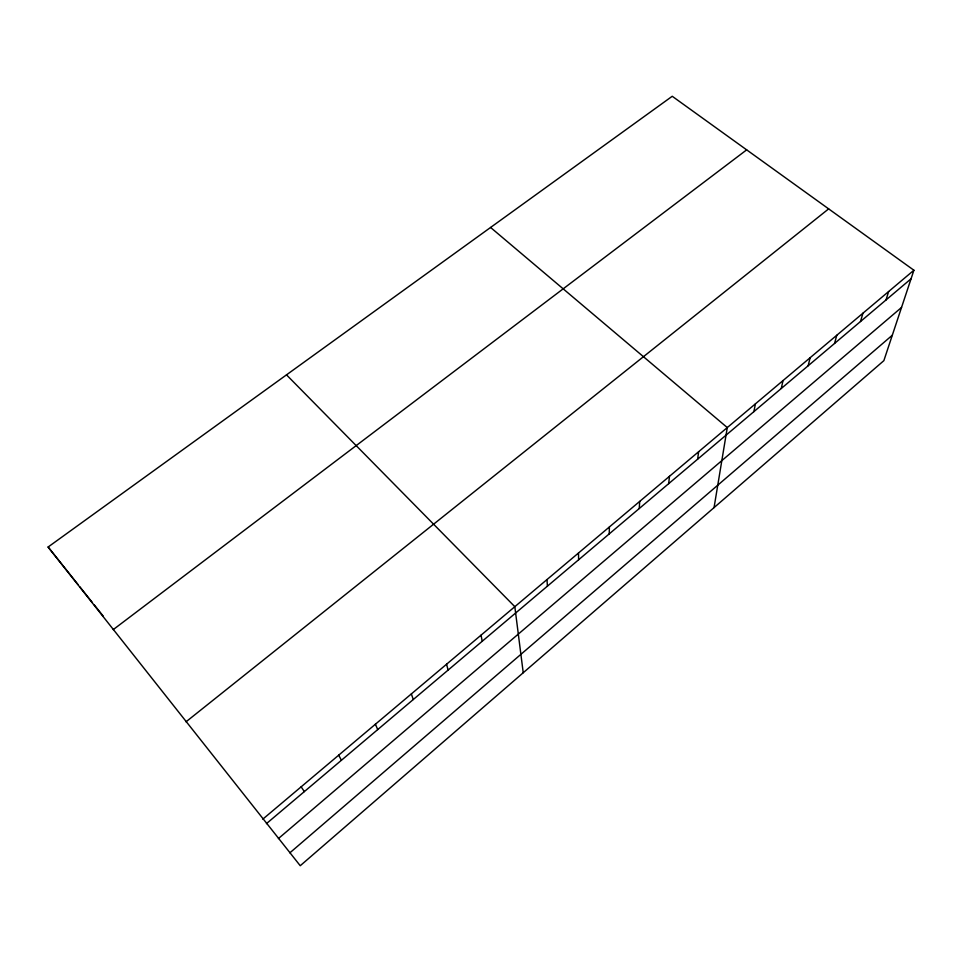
<?xml version="1.0" encoding="UTF-8"?>
<svg xmlns="http://www.w3.org/2000/svg" width="962" height="962" viewBox="0 0 962 962"><rect width="100%" height="100%" fill="white"/><g stroke="black" fill="none" stroke-linecap="round" stroke-linejoin="round"><path stroke-width="1.44" d="M609.235 533.91L609.379 526.972M639.249 508.525L639.694 501.418M668.71 483.621L669.444 476.334M697.63 459.187L698.628 451.731M714.057 507.599L727.284 427.573L490.584 227.465M753.895 411.628L755.41 403.86M781.264 388.492L783.02 380.579M808.152 365.776L810.136 357.72M834.559 343.458L836.772 335.257M860.509 321.524L862.938 313.203M886.002 299.976L888.635 291.534M913.9 270.238L883.862 360.654L300.24 865.728L48.1 547.029L672.234 96.272L913.9 270.238L262.818 819.143M289.887 852.825L892.303 335.233M278.415 838.563L901.538 307.455M266.438 823.64L911.05 278.8M186.015 721.813L828.655 208.874M113.251 629.605L746.668 149.856M286.496 374.855L514.826 606.685L523.232 672.739M48.1 547.029L78.09 584.631M79.87 586.868L92.448 602.633M94.264 604.906L103.343 616.293M301.166 786.82L304.329 791.618M338.684 755.182L341.414 760.269M375.408 724.218L377.717 729.581M411.363 693.915L413.275 699.53M446.572 664.237L448.1 670.093M481.048 635.16L482.215 641.257M546.957 579.593L547.438 586.135M578.475 553.03L578.631 559.764"/></g></svg>
